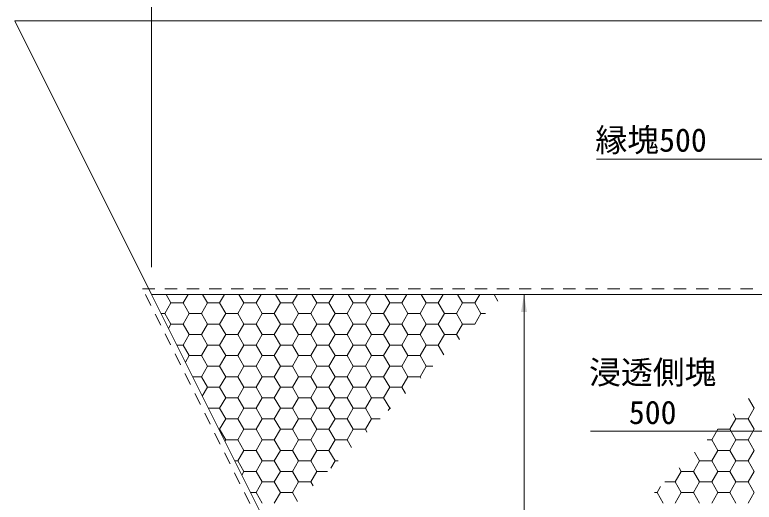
# Model space of a CAD drawing. Units: millimetres at full size, sheet at 1:30; details may follow other scales. Extents: x 47825 to 82541, y -23349 to -5561.
# Drawn here: x 50987 to 52340, y -18295 to -17403 of the extents above; entities that cross this region are included whole.
import ezdxf
from ezdxf.enums import TextEntityAlignment as Align

# ---------------------------------------------------------------- set-up
doc = ezdxf.new("R2010")
doc.units = ezdxf.units.MM
doc.header["$LTSCALE"] = 30
doc.linetypes.add('USER1', pattern=[1.35, 0.75, -0.6])
doc.layers.add('ハッチング', color=7, linetype='Continuous', lineweight=5)
doc.layers.add('寸法線', color=7, linetype='Continuous', lineweight=9)
doc.styles.add('ＭＳ ゴシック', font='')
doc.styles.get('ＭＳ ゴシック').set_extended_font_data('MS Gothic')

# ---------------------------------------------------------------- blocks, each defined once
blk = doc.blocks.new('filled_arrow')
at = {"color": 0, "linetype": 'Continuous', "lineweight": -2}
blk.add_solid([(7.5, 1.25), (0, 0), (7.5, -1.25)], dxfattribs=at)

msp = doc.modelspace()

# ---------------------------------------------------------------- linework, layer by layer
at = {"layer": 'ハッチング', "lineweight": 20}
for p, q in [((51237.33, -17914.6), (50987.33, -17414.6)), ((50987.33, -17414.6), (54917.33, -17414.6)), ((52252.33, -19944.6), (51237.33, -17914.6)), ((51237.33, -17914.6), (54667.33, -17914.6))]:
    msp.add_line(p, q, dxfattribs=at)
at = {"layer": 'ハッチング'}
for p, q in [((51237.51, -17914.96), (51237.72, -17914.6)), ((51273.07, -17930.35), (51263.98, -17914.6)), ((51295.3, -17930.35), (51304.39, -17914.6)), ((51339.75, -17930.35), (51330.66, -17914.6)), ((51361.97, -17930.35), (51371.07, -17914.6)), ((51406.42, -17930.35), (51397.33, -17914.6)), ((51428.65, -17930.35), (51437.74, -17914.6)), ((51473.1, -17930.35), (51464.01, -17914.6)), ((51495.32, -17930.35), (51504.42, -17914.6)), ((51539.77, -17930.35), (51530.68, -17914.6)), ((51562, -17930.35), (51571.09, -17914.6)), ((51606.45, -17930.35), (51597.36, -17914.6)), ((51628.67, -17930.35), (51637.77, -17914.6)), ((51673.12, -17930.35), (51664.03, -17914.6)), ((51695.35, -17930.35), (51704.44, -17914.6)), ((51739.8, -17930.35), (51730.71, -17914.6)), ((51762.02, -17930.35), (51771.12, -17914.6)), ((51806.47, -17930.35), (51797.38, -17914.6)), ((51828.7, -17930.35), (51837.79, -17914.6)), ((51871.06, -17926.73), (51864.06, -17914.6)), ((51261.96, -17949.6), (51273.07, -17930.35)), ((51273.07, -17930.35), (51295.3, -17930.35)), ((51306.41, -17949.6), (51295.3, -17930.35)), ((51328.64, -17949.6), (51339.75, -17930.35)), ((51339.75, -17930.35), (51361.97, -17930.35)), ((51373.09, -17949.6), (51361.97, -17930.35)), ((51395.31, -17949.6), (51406.42, -17930.35)), ((51406.43, -17930.35), (51428.65, -17930.35)), ((51439.76, -17949.6), (51428.65, -17930.35)), ((51461.99, -17949.6), (51473.1, -17930.35)), ((51473.1, -17930.35), (51495.32, -17930.35)), ((51506.44, -17949.6), (51495.32, -17930.35)), ((51528.66, -17949.6), (51539.77, -17930.35)), ((51539.78, -17930.35), (51562, -17930.35)), ((51573.11, -17949.6), (51562, -17930.35)), ((51595.34, -17949.6), (51606.45, -17930.35)), ((51606.45, -17930.35), (51628.68, -17930.35)), ((51639.79, -17949.6), (51628.67, -17930.35)), ((51662.01, -17949.6), (51673.12, -17930.35)), ((51673.12, -17930.35), (51695.35, -17930.35)), ((51706.46, -17949.6), (51695.35, -17930.35)), ((51728.69, -17949.6), (51739.8, -17930.35)), ((51739.8, -17930.35), (51762.03, -17930.35)), ((51773.14, -17949.6), (51762.02, -17930.35)), ((51795.36, -17949.6), (51806.47, -17930.35)), ((51806.47, -17930.35), (51828.7, -17930.35)), ((51839.81, -17949.6), (51828.7, -17930.35)), ((51254.83, -17949.6), (51261.96, -17949.6)), ((51273.07, -17968.84), (51261.96, -17949.6)), ((51295.3, -17968.84), (51306.41, -17949.6)), ((51306.41, -17949.6), (51328.64, -17949.6)), ((51339.75, -17968.84), (51328.64, -17949.6)), ((51361.97, -17968.84), (51373.09, -17949.6)), ((51373.09, -17949.6), (51395.31, -17949.6)), ((51406.42, -17968.84), (51395.31, -17949.6)), ((51428.65, -17968.84), (51439.76, -17949.6)), ((51439.76, -17949.6), (51461.99, -17949.6)), ((51473.1, -17968.84), (51461.99, -17949.6)), ((51495.32, -17968.84), (51506.44, -17949.6)), ((51506.44, -17949.6), (51528.66, -17949.6)), ((51539.77, -17968.84), (51528.66, -17949.6)), ((51562, -17968.84), (51573.11, -17949.6)), ((51573.11, -17949.6), (51595.34, -17949.6)), ((51606.45, -17968.84), (51595.34, -17949.6)), ((51628.67, -17968.84), (51639.79, -17949.6)), ((51639.79, -17949.6), (51662.01, -17949.6)), ((51673.12, -17968.84), (51662.01, -17949.6)), ((51695.35, -17968.84), (51706.46, -17949.6)), ((51706.46, -17949.6), (51728.69, -17949.6)), ((51739.8, -17968.84), (51728.69, -17949.6)), ((51762.02, -17968.84), (51773.14, -17949.6)), ((51773.14, -17949.6), (51795.36, -17949.6)), ((51806.47, -17968.84), (51795.36, -17949.6)), ((51828.7, -17968.84), (51839.81, -17949.6)), ((51839.81, -17949.6), (51848.19, -17949.6)), ((51268.45, -17976.85), (51273.07, -17968.84)), ((51273.07, -17968.84), (51295.3, -17968.84)), ((51306.41, -17988.09), (51295.3, -17968.84)), ((51328.64, -17988.09), (51339.75, -17968.84)), ((51339.75, -17968.84), (51361.97, -17968.84)), ((51373.09, -17988.09), (51361.97, -17968.84)), ((51395.31, -17988.09), (51406.42, -17968.84)), ((51406.43, -17968.84), (51428.65, -17968.84)), ((51439.76, -17988.09), (51428.65, -17968.84)), ((51461.99, -17988.09), (51473.1, -17968.84)), ((51473.1, -17968.84), (51495.32, -17968.84)), ((51506.44, -17988.09), (51495.32, -17968.84)), ((51528.66, -17988.09), (51539.77, -17968.84)), ((51539.78, -17968.84), (51562, -17968.84)), ((51573.11, -17988.09), (51562, -17968.84)), ((51595.34, -17988.09), (51606.45, -17968.84)), ((51606.45, -17968.84), (51628.68, -17968.84)), ((51639.79, -17988.09), (51628.67, -17968.84)), ((51662.01, -17988.09), (51673.12, -17968.84)), ((51673.12, -17968.84), (51695.35, -17968.84)), ((51706.46, -17988.09), (51695.35, -17968.84)), ((51728.69, -17988.09), (51739.8, -17968.84)), ((51739.8, -17968.84), (51762.03, -17968.84)), ((51773.14, -17988.09), (51762.02, -17968.84)), ((51795.36, -17988.09), (51806.47, -17968.84)), ((51806.47, -17968.84), (51828.7, -17968.84)), ((51828.79, -17969), (51828.7, -17968.84)), ((51295.3, -18007.34), (51306.41, -17988.09)), ((51306.41, -17988.09), (51328.64, -17988.09)), ((51339.75, -18007.34), (51328.64, -17988.09)), ((51361.97, -18007.34), (51373.09, -17988.09)), ((51373.09, -17988.09), (51395.31, -17988.09)), ((51406.42, -18007.34), (51395.31, -17988.09)), ((51428.65, -18007.34), (51439.76, -17988.09)), ((51439.76, -17988.09), (51461.99, -17988.09)), ((51473.1, -18007.34), (51461.99, -17988.09)), ((51495.32, -18007.34), (51506.44, -17988.09)), ((51506.44, -17988.09), (51528.66, -17988.09)), ((51539.77, -18007.34), (51528.66, -17988.09)), ((51562, -18007.34), (51573.11, -17988.09)), ((51573.11, -17988.09), (51595.34, -17988.09)), ((51606.45, -18007.34), (51595.34, -17988.09)), ((51628.67, -18007.34), (51639.79, -17988.09)), ((51639.79, -17988.09), (51662.01, -17988.09)), ((51673.12, -18007.34), (51662.01, -17988.09)), ((51695.35, -18007.34), (51706.46, -17988.09)), ((51706.46, -17988.09), (51728.69, -17988.09)), ((51739.8, -18007.34), (51728.69, -17988.09)), ((51762.02, -18007.34), (51773.14, -17988.09)), ((51773.14, -17988.09), (51795.36, -17988.09)), ((51800.61, -17997.18), (51795.36, -17988.09)), ((51283.7, -18007.34), (51295.3, -18007.34)), ((51306.41, -18026.59), (51295.3, -18007.34)), ((51328.64, -18026.59), (51339.75, -18007.34)), ((51339.75, -18007.34), (51361.97, -18007.34)), ((51373.09, -18026.59), (51361.97, -18007.34)), ((51395.31, -18026.59), (51406.42, -18007.34)), ((51406.43, -18007.34), (51428.65, -18007.34)), ((51439.76, -18026.59), (51428.65, -18007.34)), ((51461.99, -18026.59), (51473.1, -18007.34)), ((51473.1, -18007.34), (51495.32, -18007.34)), ((51506.44, -18026.59), (51495.32, -18007.34)), ((51528.66, -18026.59), (51539.77, -18007.34)), ((51539.78, -18007.34), (51562, -18007.34)), ((51573.11, -18026.59), (51562, -18007.34)), ((51595.34, -18026.59), (51606.45, -18007.34)), ((51606.45, -18007.34), (51628.68, -18007.34)), ((51639.79, -18026.59), (51628.67, -18007.34)), ((51662.01, -18026.59), (51673.12, -18007.34)), ((51673.12, -18007.34), (51695.35, -18007.34)), ((51706.46, -18026.59), (51695.35, -18007.34)), ((51728.69, -18026.59), (51739.8, -18007.34)), ((51739.8, -18007.34), (51762.03, -18007.34)), ((51772.43, -18025.36), (51762.02, -18007.34)), ((51299.4, -18038.74), (51306.41, -18026.59)), ((51306.41, -18026.59), (51328.64, -18026.59)), ((51339.75, -18045.83), (51328.64, -18026.59)), ((51361.97, -18045.83), (51373.09, -18026.59)), ((51373.09, -18026.59), (51395.31, -18026.59)), ((51406.42, -18045.83), (51395.31, -18026.59)), ((51428.65, -18045.83), (51439.76, -18026.59)), ((51439.76, -18026.59), (51461.99, -18026.59)), ((51473.1, -18045.83), (51461.99, -18026.59)), ((51495.32, -18045.83), (51506.44, -18026.59)), ((51506.44, -18026.59), (51528.66, -18026.59)), ((51539.77, -18045.83), (51528.66, -18026.59)), ((51562, -18045.83), (51573.11, -18026.59)), ((51573.11, -18026.59), (51595.34, -18026.59)), ((51606.45, -18045.83), (51595.34, -18026.59)), ((51628.67, -18045.83), (51639.79, -18026.59)), ((51639.79, -18026.59), (51662.01, -18026.59)), ((51673.12, -18045.83), (51662.01, -18026.59)), ((51695.35, -18045.83), (51706.46, -18026.59)), ((51706.46, -18026.59), (51728.69, -18026.59)), ((51739.8, -18045.83), (51728.69, -18026.59)), ((51328.64, -18065.08), (51339.75, -18045.83)), ((51339.75, -18045.83), (51361.97, -18045.83)), ((51373.09, -18065.08), (51361.97, -18045.83)), ((51395.31, -18065.08), (51406.42, -18045.83)), ((51406.43, -18045.83), (51428.65, -18045.83)), ((51439.76, -18065.08), (51428.65, -18045.83)), ((51461.99, -18065.08), (51473.1, -18045.83)), ((51473.1, -18045.83), (51495.32, -18045.83)), ((51506.44, -18065.08), (51495.32, -18045.83)), ((51528.66, -18065.08), (51539.77, -18045.83)), ((51539.78, -18045.83), (51562, -18045.83)), ((51573.11, -18065.08), (51562, -18045.83)), ((51595.34, -18065.08), (51606.45, -18045.83)), ((51606.45, -18045.83), (51628.68, -18045.83)), ((51639.79, -18065.08), (51628.67, -18045.83)), ((51662.01, -18065.08), (51673.12, -18045.83)), ((51673.12, -18045.83), (51695.35, -18045.83)), ((51706.46, -18065.08), (51695.35, -18045.83)), ((51728.69, -18065.08), (51739.8, -18045.83)), ((51739.8, -18045.83), (51751.95, -18045.83)), ((51312.57, -18065.08), (51328.64, -18065.08)), ((51339.75, -18084.33), (51328.64, -18065.08)), ((51361.97, -18084.33), (51373.09, -18065.08)), ((51373.09, -18065.08), (51395.31, -18065.08)), ((51406.42, -18084.33), (51395.31, -18065.08)), ((51428.65, -18084.33), (51439.76, -18065.08)), ((51439.76, -18065.08), (51461.99, -18065.08)), ((51473.1, -18084.33), (51461.99, -18065.08)), ((51495.32, -18084.33), (51506.44, -18065.08)), ((51506.44, -18065.08), (51528.66, -18065.08)), ((51539.77, -18084.33), (51528.66, -18065.08)), ((51562, -18084.33), (51573.11, -18065.08)), ((51573.11, -18065.08), (51595.34, -18065.08)), ((51606.45, -18084.33), (51595.34, -18065.08)), ((51628.67, -18084.33), (51639.79, -18065.08)), ((51639.79, -18065.08), (51662.01, -18065.08)), ((51673.12, -18084.33), (51662.01, -18065.08)), ((51695.35, -18084.33), (51706.46, -18065.08)), ((51706.46, -18065.08), (51728.69, -18065.08)), ((51730.16, -18067.63), (51728.69, -18065.08)), ((51330.34, -18100.63), (51339.75, -18084.33)), ((51339.75, -18084.33), (51361.97, -18084.33)), ((51373.09, -18103.58), (51361.97, -18084.33)), ((51395.31, -18103.58), (51406.42, -18084.33)), ((51406.43, -18084.33), (51428.65, -18084.33)), ((51439.76, -18103.58), (51428.65, -18084.33)), ((51461.99, -18103.58), (51473.1, -18084.33)), ((51473.1, -18084.33), (51495.32, -18084.33)), ((51506.44, -18103.58), (51495.32, -18084.33)), ((51528.66, -18103.58), (51539.77, -18084.33)), ((51539.78, -18084.33), (51562, -18084.33)), ((51573.11, -18103.58), (51562, -18084.33)), ((51595.34, -18103.58), (51606.45, -18084.33)), ((51606.45, -18084.33), (51628.68, -18084.33)), ((51639.79, -18103.58), (51628.67, -18084.33)), ((51662.01, -18103.58), (51673.12, -18084.33)), ((51673.12, -18084.33), (51695.35, -18084.33)), ((51701.98, -18095.81), (51695.35, -18084.33)), ((51361.97, -18122.82), (51373.09, -18103.58)), ((51373.09, -18103.58), (51395.31, -18103.58)), ((51406.42, -18122.82), (51395.31, -18103.58)), ((51428.65, -18122.82), (51439.76, -18103.58)), ((51439.76, -18103.58), (51461.99, -18103.58)), ((51473.1, -18122.82), (51461.99, -18103.58)), ((51495.32, -18122.82), (51506.44, -18103.58)), ((51506.44, -18103.58), (51528.66, -18103.58)), ((51539.77, -18122.82), (51528.66, -18103.58)), ((51562, -18122.82), (51573.11, -18103.58)), ((51573.11, -18103.58), (51595.34, -18103.58)), ((51606.45, -18122.82), (51595.34, -18103.58)), ((51628.67, -18122.82), (51639.79, -18103.58)), ((51639.79, -18103.58), (51662.01, -18103.58)), ((51673.12, -18122.82), (51662.01, -18103.58)), ((52339.87, -18122.82), (52329.44, -18104.75)), ((51341.44, -18122.82), (51361.97, -18122.82)), ((51373.09, -18142.07), (51361.97, -18122.82)), ((51395.31, -18142.07), (51406.42, -18122.82)), ((51406.43, -18122.82), (51428.65, -18122.82)), ((51439.76, -18142.07), (51428.65, -18122.82)), ((51461.99, -18142.07), (51473.1, -18122.82)), ((51473.1, -18122.82), (51495.32, -18122.82)), ((51506.44, -18142.07), (51495.32, -18122.82)), ((51528.66, -18142.07), (51539.77, -18122.82)), ((51539.78, -18122.82), (51562, -18122.82)), ((51573.11, -18142.07), (51562, -18122.82)), ((51595.34, -18142.07), (51606.45, -18122.82)), ((51606.45, -18122.82), (51628.68, -18122.82)), ((51639.79, -18142.07), (51628.67, -18122.82)), ((51670.61, -18127.18), (51673.12, -18122.82)), ((51673.12, -18122.82), (51674.97, -18122.82)), ((52328.76, -18142.07), (52339.87, -18122.82)), ((52306.54, -18142.07), (52301.26, -18132.93)), ((51361.97, -18161.32), (51373.09, -18142.07)), ((51373.09, -18142.07), (51395.31, -18142.07)), ((51406.42, -18161.32), (51395.31, -18142.07)), ((51428.65, -18161.32), (51439.76, -18142.07)), ((51439.76, -18142.07), (51461.99, -18142.07)), ((51473.1, -18161.32), (51461.99, -18142.07)), ((51495.32, -18161.32), (51506.44, -18142.07)), ((51506.44, -18142.07), (51528.66, -18142.07)), ((51539.77, -18161.32), (51528.66, -18142.07)), ((51562, -18161.32), (51573.11, -18142.07)), ((51573.11, -18142.07), (51595.34, -18142.07)), ((51606.45, -18161.32), (51595.34, -18142.07)), ((51628.67, -18161.32), (51639.79, -18142.07)), ((51639.79, -18142.07), (51655.72, -18142.07)), ((52295.42, -18161.32), (52306.54, -18142.07)), ((52306.54, -18142.07), (52328.76, -18142.07)), ((52339.87, -18161.32), (52328.76, -18142.07)), ((51360.69, -18161.32), (51361.97, -18161.32)), ((51373.09, -18180.57), (51361.97, -18161.32)), ((51395.31, -18180.56), (51406.42, -18161.32)), ((51406.43, -18161.32), (51428.65, -18161.32)), ((51439.76, -18180.57), (51428.65, -18161.32)), ((51461.99, -18180.56), (51473.1, -18161.32)), ((51473.1, -18161.32), (51495.32, -18161.32)), ((51506.44, -18180.57), (51495.32, -18161.32)), ((51528.66, -18180.56), (51539.77, -18161.32)), ((51539.78, -18161.32), (51562, -18161.32)), ((51573.11, -18180.57), (51562, -18161.32)), ((51595.34, -18180.56), (51606.45, -18161.32)), ((51606.45, -18161.32), (51628.68, -18161.32)), ((51631.53, -18166.26), (51628.67, -18161.32)), ((52262.09, -18180.56), (52273.2, -18161.32)), ((52273.2, -18161.32), (52273.08, -18161.11)), ((52273.2, -18161.32), (52295.43, -18161.32)), ((52306.54, -18180.57), (52295.42, -18161.32)), ((52328.76, -18180.56), (52339.87, -18161.32)), ((51371.6, -18183.14), (51373.09, -18180.56)), ((51373.09, -18180.56), (51395.31, -18180.56)), ((51406.42, -18199.81), (51395.31, -18180.57)), ((51428.65, -18199.81), (51439.76, -18180.56)), ((51439.76, -18180.56), (51461.99, -18180.56)), ((51473.1, -18199.81), (51461.99, -18180.57)), ((51495.32, -18199.81), (51506.44, -18180.56)), ((51506.44, -18180.56), (51528.66, -18180.56)), ((51539.77, -18199.81), (51528.66, -18180.57)), ((51562, -18199.81), (51573.11, -18180.56)), ((51573.11, -18180.56), (51595.34, -18180.56)), ((51603.35, -18194.44), (51595.34, -18180.57)), ((52253.62, -18180.56), (52262.09, -18180.56)), ((52273.2, -18199.81), (52262.09, -18180.57)), ((52295.42, -18199.81), (52306.54, -18180.56)), ((52306.54, -18180.56), (52328.76, -18180.56)), ((52339.87, -18199.81), (52328.76, -18180.57)), ((51395.31, -18219.06), (51406.42, -18199.81)), ((51406.43, -18199.81), (51428.65, -18199.81)), ((51439.76, -18219.06), (51428.65, -18199.81)), ((51461.99, -18219.06), (51473.1, -18199.81)), ((51473.1, -18199.81), (51495.32, -18199.81)), ((51506.44, -18219.06), (51495.32, -18199.81)), ((51528.66, -18219.06), (51539.77, -18199.81)), ((51539.78, -18199.81), (51562, -18199.81)), ((51573.11, -18219.06), (51562, -18199.81)), ((52239.86, -18219.06), (52230.81, -18203.38)), ((52262.09, -18219.06), (52273.2, -18199.81)), ((52273.2, -18199.81), (52295.43, -18199.81)), ((52306.54, -18219.06), (52295.42, -18199.81)), ((52328.76, -18219.06), (52339.87, -18199.81)), ((51389.56, -18219.06), (51395.31, -18219.06)), ((51406.42, -18238.31), (51395.31, -18219.06)), ((51428.65, -18238.31), (51439.76, -18219.06)), ((51439.76, -18219.06), (51461.99, -18219.06)), ((51473.1, -18238.31), (51461.99, -18219.06)), ((51495.32, -18238.31), (51506.44, -18219.06)), ((51506.44, -18219.06), (51528.66, -18219.06)), ((51539.77, -18238.31), (51528.66, -18219.06)), ((51565.44, -18232.35), (51573.11, -18219.06)), ((51573.11, -18219.06), (51578.73, -18219.06)), ((52206.52, -18238.31), (52202.63, -18231.56)), ((52228.75, -18238.31), (52239.86, -18219.06)), ((52239.86, -18219.06), (52262.09, -18219.06)), ((52273.2, -18238.31), (52262.09, -18219.06)), ((52295.42, -18238.31), (52306.54, -18219.06)), ((52306.54, -18219.06), (52328.76, -18219.06)), ((52339.87, -18238.31), (52328.76, -18219.06)), ((51402.54, -18245.03), (51406.42, -18238.31)), ((51406.43, -18238.31), (51428.65, -18238.31)), ((51439.76, -18257.55), (51428.65, -18238.31)), ((51461.99, -18257.55), (51473.1, -18238.31)), ((51473.1, -18238.31), (51495.32, -18238.31)), ((51506.44, -18257.55), (51495.32, -18238.31)), ((51528.66, -18257.55), (51539.77, -18238.31)), ((51539.78, -18238.31), (51559.48, -18238.31)), ((52195.41, -18257.55), (52206.52, -18238.31)), ((52206.53, -18238.31), (52228.75, -18238.31)), ((52239.86, -18257.55), (52228.75, -18238.31)), ((52262.09, -18257.55), (52273.2, -18238.31)), ((52273.2, -18238.31), (52295.43, -18238.31)), ((52306.54, -18257.55), (52295.42, -18238.31)), ((52328.76, -18257.55), (52339.87, -18238.31)), ((51428.65, -18276.8), (51439.76, -18257.55)), ((51439.76, -18257.55), (51461.99, -18257.55)), ((51473.1, -18276.8), (51461.99, -18257.55)), ((51495.32, -18276.8), (51506.44, -18257.55)), ((51506.44, -18257.55), (51528.66, -18257.55)), ((51532.9, -18264.89), (51528.66, -18257.55)), ((52176.63, -18257.55), (52195.41, -18257.55)), ((52206.52, -18276.8), (52195.41, -18257.55)), ((52228.75, -18276.8), (52239.86, -18257.55)), ((52239.86, -18257.55), (52262.09, -18257.55)), ((52273.2, -18276.8), (52262.09, -18257.55)), ((52295.42, -18276.8), (52306.54, -18257.55)), ((52306.54, -18257.55), (52328.76, -18257.55)), ((52339.87, -18276.8), (52328.76, -18257.55)), ((52162.07, -18276.8), (52168.49, -18265.7)), ((51418.43, -18276.8), (51428.65, -18276.8)), ((51439.76, -18296.05), (51428.65, -18276.8)), ((51461.99, -18296.05), (51473.1, -18276.8)), ((51473.1, -18276.8), (51495.32, -18276.8)), ((51504.72, -18293.07), (51495.32, -18276.8)), ((52157.38, -18276.8), (52162.07, -18276.8)), ((52173.19, -18296.05), (52162.07, -18276.8)), ((52195.41, -18296.05), (52206.52, -18276.8)), ((52206.53, -18276.8), (52228.75, -18276.8)), ((52239.86, -18296.05), (52228.75, -18276.8)), ((52262.09, -18296.05), (52273.2, -18276.8)), ((52273.2, -18276.8), (52295.43, -18276.8)), ((52306.54, -18296.05), (52295.42, -18276.8)), ((52328.76, -18296.05), (52339.87, -18276.8))]:
    msp.add_line(p, q, dxfattribs=at)
at = {"layer": 'ハッチング', "linetype": 'USER1', "lineweight": 9}
msp.add_lwpolyline([(53352.33, -17904.6), (54683.51, -17904.6), (53708.51, -19854.6), (52196.15, -19854.6), (51221.15, -17904.6), (52552.33, -17904.6)], dxfattribs=at)
at = {"layer": '寸法線'}
for p, q in [((51237.33, -17864.6), (51237.33, -16995.72)), ((51918.78, -17914.6), (51918.78, -19844.6)), ((52202.33, -17914.6), (51918.78, -17914.6))]:
    msp.add_line(p, q, dxfattribs=at)
for points in [[(52552.33, -17667.6), (52263.56, -17667.6), (52051.42, -17667.6)], [(52552.33, -18164.6), (52280.42, -18164.6), (52040.63, -18164.6)]]:
    msp.add_lwpolyline(points, dxfattribs=at)

# ---------------------------------------------------------------- block references
at = {"layer": '寸法線', "xscale": 4.33, "yscale": 4.33, "rotation": 270}
msp.add_blockref('filled_arrow', (51918.78, -17914.6), dxfattribs=at)

# ---------------------------------------------------------------- texts
at = {"layer": '寸法線', "style": 'ＭＳ ゴシック'}
msp.add_text('縁塊500', height=42.72, dxfattribs=at).set_placement((52151.24, -17611.09), align=Align.TOP_CENTER)
for s, p in [('浸透側塊', (52037.73, -18091.36)), ('500', (52110.57, -18164.49))]:
    msp.add_text(s, height=42.72, dxfattribs=at).set_placement(p, align=Align.BOTTOM_LEFT)

doc.saveas('drawing.dxf')
